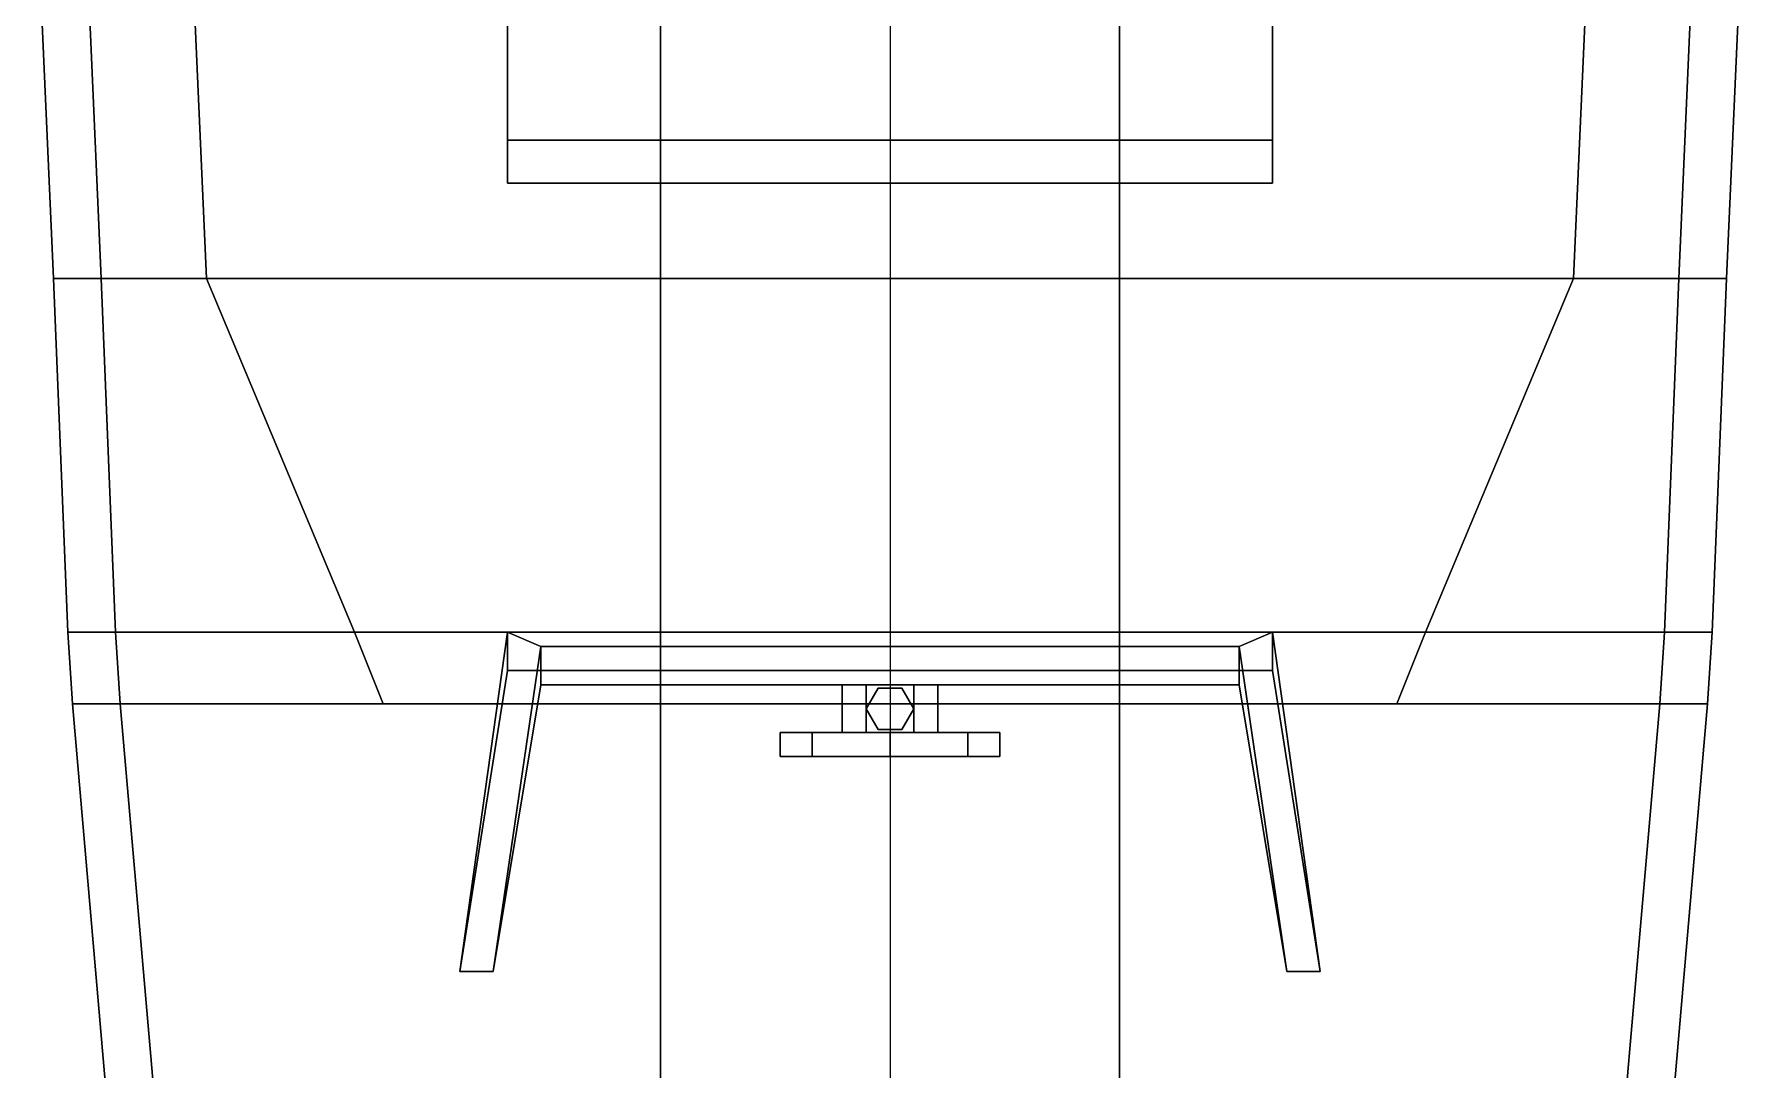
# Model space of a CAD drawing. Header units: millimetres. Extents: x -1.8 to 1.8, y -13.2 to 7.3.
# Drawn here: x -1.79 to 1.79, y -4.155 to -1.989 of the extents above; entities that cross this region are included whole.
import ezdxf

# ---------------------------------------------------------------- set-up
doc = ezdxf.new("R2010")
doc.units = ezdxf.units.MM
doc.layers.add('addons', color=3, linetype='Continuous')
doc.layers.add('reference', color=9, linetype='Continuous')

msp = doc.modelspace()

# ---------------------------------------------------------------- linework, layer by layer
for points in [[(-1.75, -2.5, 0.93), (-1.79, -1.59, 0.88), (-1.79, -1.59, -0.39), (-1.75, -2.5, -0.36)], [(-1.75, -2.5, -0.36), (-1.79, -1.59, -0.39), (-0.48, -1.59, -0.75), (-0.48, -2.5, -0.76)], [(-1.65, -2.5, 0.93), (-1.69, -1.59, 0.88), (-1.79, -1.59, 0.88), (-1.75, -2.5, 0.93)], [(-1.43, -2.5, 0.4), (-1.47, -1.59, 0.35), (-1.69, -1.59, 0.35), (-1.65, -2.5, 0.4)], [(-1.65, -2.5, 0.4), (-1.69, -1.59, 0.35), (-1.69, -1.59, 0.88), (-1.65, -2.5, 0.93)], [(-1.43, -2.5, 0.22), (-1.47, -1.59, 0.2), (-1.47, -1.59, 0.35), (-1.43, -2.5, 0.4)], [(1.43, -2.5, 0.22), (1.47, -1.59, 0.2), (-1.47, -1.59, 0.2), (-1.43, -2.5, 0.22)], [(-0.48, -2.5, -0.76), (-0.48, -1.59, -0.75), (0.48, -1.59, -0.75), (0.48, -2.5, -0.76)], [(0.48, -2.5, -0.76), (0.48, -1.59, -0.75), (1.79, -1.59, -0.39), (1.75, -2.5, -0.36)], [(1.43, -2.5, 0.4), (1.47, -1.59, 0.35), (1.47, -1.59, 0.2), (1.43, -2.5, 0.22)], [(1.69, -1.59, 0.35), (1.47, -1.59, 0.35), (1.43, -2.5, 0.4), (1.65, -2.5, 0.4)], [(1.79, -1.59, 0.88), (1.69, -1.59, 0.88), (1.65, -2.5, 0.93), (1.75, -2.5, 0.93)], [(1.69, -1.59, 0.88), (1.69, -1.59, 0.35), (1.65, -2.5, 0.4), (1.65, -2.5, 0.93)], [(1.75, -2.5, -0.36), (1.79, -1.59, -0.39), (1.79, -1.59, 0.88), (1.75, -2.5, 0.93)], [(-1.72, -3.24, 0.98), (-1.75, -2.5, 0.93), (-1.75, -2.5, -0.36), (-1.72, -3.24, -0.33)], [(-1.72, -3.24, -0.33), (-1.75, -2.5, -0.36), (-0.48, -2.5, -0.76), (-0.48, -3.24, -0.76)], [(-1.12, -3.24, 0.24), (-1.43, -2.5, 0.22), (-1.43, -2.5, 0.4), (-1.12, -3.24, 0.45)], [(1.12, -3.24, 0.24), (1.43, -2.5, 0.22), (-1.43, -2.5, 0.22), (-1.12, -3.24, 0.24)], [(-0.48, -3.24, -0.76), (-0.48, -2.5, -0.76), (0.48, -2.5, -0.76), (0.48, -3.24, -0.76)], [(0.48, -3.24, -0.76), (0.48, -2.5, -0.76), (1.75, -2.5, -0.36), (1.72, -3.24, -0.33)], [(1.12, -3.24, 0.45), (1.43, -2.5, 0.4), (1.43, -2.5, 0.22), (1.12, -3.24, 0.24)], [(1.72, -3.24, -0.33), (1.75, -2.5, -0.36), (1.75, -2.5, 0.93), (1.72, -3.24, 0.98)], [(-1.71, -3.39, 1), (-1.72, -3.24, 0.98), (-1.72, -3.24, -0.33), (-1.71, -3.39, -0.31)], [(-1.71, -3.39, -0.31), (-1.72, -3.24, -0.33), (-0.48, -3.24, -0.76), (-0.48, -3.39, -0.76)], [(-1.06, -3.39, 0.25), (-1.12, -3.24, 0.24), (-1.12, -3.24, 0.45), (-1.06, -3.39, 0.47)], [(1.06, -3.39, 0.25), (1.12, -3.24, 0.24), (-1.12, -3.24, 0.24), (-1.06, -3.39, 0.25)], [(-0.9, -3.95, 2.17), (-0.9, -3.95, 2.17), (-0.8, -3.24, 2.17), (-0.8, -3.24, 1.23)], [(-0.73, -3.27, 2.17), (-0.8, -3.24, 2.17), (-0.9, -3.95, 2.17), (-0.83, -3.95, 2.17)], [(-0.9, -3.95, 0.46), (-0.9, -3.95, 2.17), (-0.8, -3.24, 1.23), (-0.8, -3.32, 1.18)], [(0.8, -3.24, 2.17), (0.8, -3.24, 1.23), (-0.8, -3.24, 1.23), (-0.8, -3.24, 2.17)], [(0.73, -3.27, 2.17), (0.8, -3.24, 2.17), (-0.8, -3.24, 2.17), (-0.73, -3.27, 2.17)], [(0.8, -3.24, 1.23), (0.8, -3.32, 1.18), (-0.8, -3.32, 1.18), (-0.8, -3.24, 1.23)], [(-0.48, -3.39, -0.76), (-0.48, -3.24, -0.76), (0.48, -3.24, -0.76), (0.48, -3.39, -0.76)], [(0.48, -3.39, -0.76), (0.48, -3.24, -0.76), (1.72, -3.24, -0.33), (1.71, -3.39, -0.31)], [(0.83, -3.95, 2.17), (0.9, -3.95, 2.17), (0.8, -3.24, 2.17), (0.73, -3.27, 2.17)], [(0.9, -3.95, 2.17), (0.9, -3.95, 0.46), (0.8, -3.32, 1.18), (0.8, -3.24, 1.23)], [(0.9, -3.95, 2.17), (0.9, -3.95, 2.17), (0.8, -3.24, 1.23), (0.8, -3.24, 2.17)], [(1.06, -3.39, 0.47), (1.12, -3.24, 0.45), (1.12, -3.24, 0.24), (1.06, -3.39, 0.25)], [(1.71, -3.39, -0.31), (1.72, -3.24, -0.33), (1.72, -3.24, 0.98), (1.71, -3.39, 1)], [(-0.73, -3.27, 1.23), (-0.73, -3.27, 2.17), (-0.83, -3.95, 2.17)], [(-0.73, -3.35, 1.18), (-0.73, -3.27, 1.23), (-0.83, -3.95, 2.17), (-0.83, -3.95, 0.46)], [(-0.73, -3.27, 2.17), (-0.73, -3.27, 1.23), (0.73, -3.27, 1.23), (0.73, -3.27, 2.17)], [(-0.73, -3.27, 1.23), (-0.73, -3.35, 1.18), (0.73, -3.35, 1.18), (0.73, -3.27, 1.23)], [(0.73, -3.27, 1.23), (0.73, -3.35, 1.18), (0.83, -3.95, 0.46), (0.83, -3.95, 2.17)], [(0.73, -3.27, 2.17), (0.73, -3.27, 1.23), (0.83, -3.95, 2.17)], [(-0.9, -3.95, 0.46), (-0.9, -3.95, 0.46), (-0.8, -3.32, 1.18), (-0.8, -3.32, 0.46)], [(0.8, -3.32, 1.18), (0.8, -3.32, 0.46), (-0.8, -3.32, 0.46), (-0.8, -3.32, 1.18)], [(0.9, -3.95, 0.46), (0.9, -3.95, 0.46), (0.8, -3.32, 0.46), (0.8, -3.32, 1.18)], [(-0.73, -3.35, 0.46), (-0.73, -3.35, 1.18), (-0.83, -3.95, 0.46)], [(-0.73, -3.35, 1.18), (-0.73, -3.35, 0.46), (0.73, -3.35, 0.46), (0.73, -3.35, 1.18)], [(-0.1, -3.45, 1.47), (-0.05, -3.45, 1.5566), (-0.05, -3.35, 1.5566), (-0.1, -3.35, 1.47)], [(-0.05, -3.45, 1.3834), (-0.1, -3.45, 1.47), (-0.1, -3.35, 1.47), (-0.05, -3.35, 1.3834)], [(-0.05, -3.35, 1.5566), (0.05, -3.35, 1.5566), (0.1, -3.35, 1.47), (-0.1, -3.35, 1.47)], [(-0.1, -3.35, 1.47), (0.1, -3.35, 1.47), (0.05, -3.35, 1.3834), (-0.05, -3.35, 1.3834)], [(-0.05, -3.45, 1.5566), (0.05, -3.45, 1.5566), (0.05, -3.35, 1.5566), (-0.05, -3.35, 1.5566)], [(0.05, -3.45, 1.3834), (-0.05, -3.45, 1.3834), (-0.05, -3.35, 1.3834), (0.05, -3.35, 1.3834)], [(-0.025, -3.3567, 0.46), (-0.05, -3.4, 0.47), (-0.05, -3.4, 1.39), (-0.025, -3.3567, 1.39)], [(0.025, -3.3567, 0.46), (-0.025, -3.3567, 0.46), (-0.025, -3.3567, 1.39), (0.025, -3.3567, 1.39)], [(0.05, -3.4, 0.47), (0.025, -3.3567, 0.46), (0.025, -3.3567, 1.39), (0.05, -3.4, 1.39)], [(0.05, -3.45, 1.5566), (0.1, -3.45, 1.47), (0.1, -3.35, 1.47), (0.05, -3.35, 1.5566)], [(0.1, -3.45, 1.47), (0.05, -3.45, 1.3834), (0.05, -3.35, 1.3834), (0.1, -3.35, 1.47)], [(0.73, -3.35, 1.18), (0.73, -3.35, 0.46), (0.83, -3.95, 0.46)], [(-1.58, -4.89, 1.16), (-1.71, -3.39, 1), (-1.71, -3.39, -0.31), (-1.58, -4.89, -0.12)], [(-1.58, -4.89, -0.12), (-1.71, -3.39, -0.31), (-0.48, -3.39, -0.76), (-0.48, -4.89, -0.76)], [(-1.48, -4.89, 1.16), (-1.61, -3.39, 1), (-1.71, -3.39, 1), (-1.58, -4.89, 1.16)], [(1.61, -3.39, 0.47), (-1.61, -3.39, 0.47), (-1.48, -4.89, 0.63), (1.48, -4.89, 0.63)], [(-1.48, -4.89, 0.63), (-1.61, -3.39, 0.47), (-1.61, -3.39, 1), (-1.48, -4.89, 1.16)], [(-1.06, -3.39, 0.47), (1.06, -3.39, 0.47), (1.06, -3.39, 0.25), (-1.06, -3.39, 0.25)], [(-0.48, -4.89, -0.76), (-0.48, -3.39, -0.76), (0.48, -3.39, -0.76), (0.48, -4.89, -0.76)], [(-0.05, -3.4, 0.47), (-0.025, -3.4433, 0.47), (-0.025, -3.4433, 1.39), (-0.05, -3.4, 1.39)], [(0.025, -3.4433, 0.47), (0.05, -3.4, 0.47), (0.05, -3.4, 1.39), (0.025, -3.4433, 1.39)], [(0.48, -4.89, -0.76), (0.48, -3.39, -0.76), (1.71, -3.39, -0.31), (1.58, -4.89, -0.12)], [(1.71, -3.39, 1), (1.61, -3.39, 1), (1.48, -4.89, 1.16), (1.58, -4.89, 1.16)], [(1.61, -3.39, 1), (1.61, -3.39, 0.47), (1.48, -4.89, 0.63), (1.48, -4.89, 1.16)], [(1.58, -4.89, -0.12), (1.71, -3.39, -0.31), (1.71, -3.39, 1), (1.58, -4.89, 1.16)], [(-0.23, -3.5, 1.47), (-0.1626, -3.5, 1.6326), (-0.1626, -3.45, 1.6326), (-0.23, -3.45, 1.47)], [(-0.1626, -3.5, 1.3074), (-0.23, -3.5, 1.47), (-0.23, -3.45, 1.47), (-0.1626, -3.45, 1.3074)], [(-0.1626, -3.45, 1.6326), (0.23, -3.45, 1.47), (0.1626, -3.45, 1.3074), (-0.23, -3.45, 1.47)], [(-0.23, -3.45, 1.47), (0.1626, -3.45, 1.3074), (0, -3.45, 1.24), (-0.1626, -3.45, 1.3074)], [(-0.1626, -3.5, 1.6326), (0, -3.5, 1.7), (0, -3.45, 1.7), (-0.1626, -3.45, 1.6326)], [(0, -3.5, 1.24), (-0.1626, -3.5, 1.3074), (-0.1626, -3.45, 1.3074), (0, -3.45, 1.24)], [(0, -3.45, 1.7), (0.1626, -3.45, 1.6326), (0.23, -3.45, 1.47), (-0.1626, -3.45, 1.6326)], [(-0.025, -3.4433, 0.47), (0.025, -3.4433, 0.47), (0.025, -3.4433, 1.39), (-0.025, -3.4433, 1.39)], [(0, -3.5, 1.7), (0.1626, -3.5, 1.6326), (0.1626, -3.45, 1.6326), (0, -3.45, 1.7)], [(0.1626, -3.5, 1.3074), (0, -3.5, 1.24), (0, -3.45, 1.24), (0.1626, -3.45, 1.3074)], [(0.1626, -3.5, 1.6326), (0.23, -3.5, 1.47), (0.23, -3.45, 1.47), (0.1626, -3.45, 1.6326)], [(0.23, -3.5, 1.47), (0.1626, -3.5, 1.3074), (0.1626, -3.45, 1.3074), (0.23, -3.45, 1.47)], [(-0.23, -3.5, 1.47), (0.1626, -3.5, 1.3074), (0.23, -3.5, 1.47), (-0.1626, -3.5, 1.6326)], [(-0.1626, -3.5, 1.3074), (0, -3.5, 1.24), (0.1626, -3.5, 1.3074), (-0.23, -3.5, 1.47)], [(-0.1626, -3.5, 1.6326), (0.23, -3.5, 1.47), (0.1626, -3.5, 1.6326), (0, -3.5, 1.7)], [(-0.83, -3.95, 0.46), (-0.9, -3.95, 0.46), (-0.9, -3.95, 0.46), (-0.83, -3.95, 0.46)], [(-0.83, -3.95, 2.17), (-0.9, -3.95, 2.17), (-0.9, -3.95, 0.46), (-0.83, -3.95, 0.46)], [(0.83, -3.95, 0.46), (0.9, -3.95, 0.46), (0.9, -3.95, 0.46), (0.83, -3.95, 0.46)], [(0.83, -3.95, 0.46), (0.9, -3.95, 0.46), (0.9, -3.95, 2.17), (0.83, -3.95, 2.17)]]:
    msp.add_3dface(points)
at = {"color": 2}
for points in [[(-1.62, -3.24, 0.98), (-1.65, -2.5, 0.93), (-1.75, -2.5, 0.93), (-1.72, -3.24, 0.98)], [(-1.12, -3.24, 0.45), (-1.43, -2.5, 0.4), (-1.65, -2.5, 0.4), (-1.62, -3.24, 0.45)], [(-1.62, -3.24, 0.45), (-1.65, -2.5, 0.4), (-1.65, -2.5, 0.93), (-1.62, -3.24, 0.98)], [(1.65, -2.5, 0.4), (1.43, -2.5, 0.4), (1.12, -3.24, 0.45), (1.62, -3.24, 0.45)], [(1.75, -2.5, 0.93), (1.65, -2.5, 0.93), (1.62, -3.24, 0.98), (1.72, -3.24, 0.98)], [(1.65, -2.5, 0.93), (1.65, -2.5, 0.4), (1.62, -3.24, 0.45), (1.62, -3.24, 0.98)], [(-1.61, -3.39, 1), (-1.62, -3.24, 0.98), (-1.72, -3.24, 0.98), (-1.71, -3.39, 1)], [(-1.06, -3.39, 0.47), (-1.12, -3.24, 0.45), (-1.62, -3.24, 0.45), (-1.61, -3.39, 0.47)], [(-1.61, -3.39, 0.47), (-1.62, -3.24, 0.45), (-1.62, -3.24, 0.98), (-1.61, -3.39, 1)], [(1.62, -3.24, 0.45), (1.12, -3.24, 0.45), (1.06, -3.39, 0.47), (1.61, -3.39, 0.47)], [(1.72, -3.24, 0.98), (1.62, -3.24, 0.98), (1.61, -3.39, 1), (1.71, -3.39, 1)], [(1.62, -3.24, 0.98), (1.62, -3.24, 0.45), (1.61, -3.39, 0.47), (1.61, -3.39, 1)]]:
    msp.add_3dface(points, dxfattribs=at)
at = {"layer": 'addons'}
for points in [[(-0.8, -2.21, 2.76), (-0.8, -1.67, 0.35), (-0.8, -1.76, 0.35), (-0.8, -2.3, 2.76)], [(0.8, -2.21, 2.76), (0.8, -1.67, 0.35), (-0.8, -1.67, 0.35), (-0.8, -2.21, 2.76)], [(0.8, -1.76, 0.35), (0.8, -1.67, 0.35), (0.8, -2.21, 2.76), (0.8, -2.3, 2.76)], [(-0.8, -2.3, 2.76), (-0.8, -1.76, 0.35), (0.8, -1.76, 0.35), (0.8, -2.3, 2.76)], [(0.8, -2.3, 2.76), (0.8, -2.21, 2.76), (-0.8, -2.21, 2.76), (-0.8, -2.3, 2.76)]]:
    msp.add_3dface(points, dxfattribs=at)
at = {"layer": 'reference', "extrusion": (-1, 0, 0)}
msp.add_line((0, 6.36, 4.27), (0, -6.86, 4.27), dxfattribs=at)

doc.saveas('drawing.dxf')
